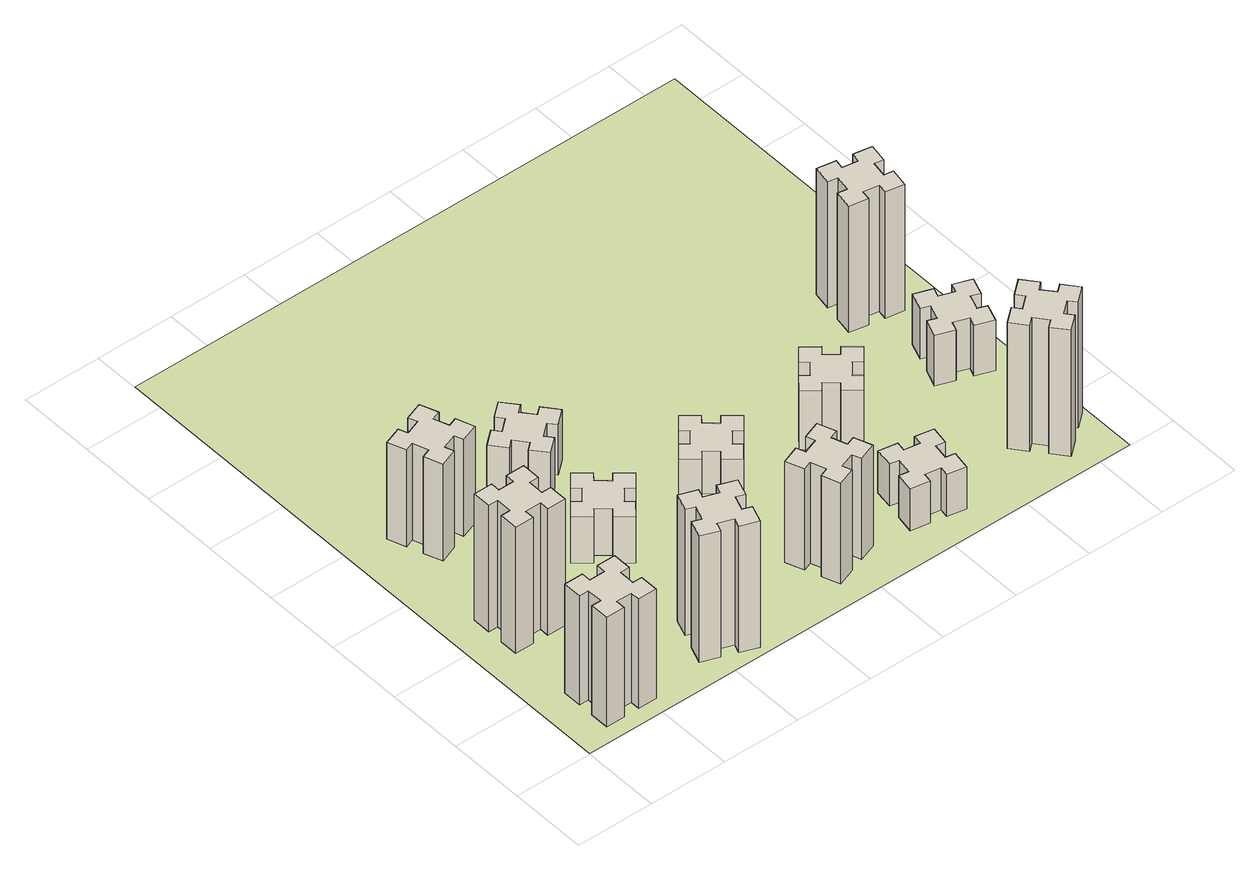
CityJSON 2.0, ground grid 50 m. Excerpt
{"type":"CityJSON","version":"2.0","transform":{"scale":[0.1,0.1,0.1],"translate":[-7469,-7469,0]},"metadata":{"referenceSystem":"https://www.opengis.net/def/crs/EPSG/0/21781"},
"CityObjects":{
"building1":{"type":"Building","attributes":{"class":"1000","function":"1000","usage":"1000","yearOfConstruction":2016,"roofType":"1000","measuredHeight":78,"storeysAboveGround":30,"storeysBelowGround":0},"geometry":[{"type":"Solid","lod":"1","boundaries":[[[[0,1,2,3,4,5,6,7,8,9,10,11,12,13,14,15,16,17,18,19]],[[17,16,20,21]],[[16,15,22,20]],[[15,14,23,22]],[[14,13,24,23]],[[13,12,25,24]],[[12,11,26,25]],[[11,10,27,26]],[[10,9,28,27]],[[9,8,29,28]],[[8,7,30,29]],[[7,6,31,30]],[[6,5,32,31]],[[5,4,33,32]],[[4,3,34,33]],[[3,2,35,34]],[[2,1,36,35]],[[1,0,37,36]],[[0,19,38,37]],[[19,18,39,38]],[[18,17,21,39]],[[24,25,26,27,28,29,30,31,32,33,34,35,36,37,38,39,21,20,22,23]]]]}]},
"building2":{"type":"Building","attributes":{"class":"1000","function":"1000","usage":"1000","yearOfConstruction":2016,"roofType":"1000","measuredHeight":90,"storeysAboveGround":30,"storeysBelowGround":0},"geometry":[{"type":"Solid","lod":"1","boundaries":[[[[40,41,42,43,44,45,46,47,48,49,50,51,52,53,54,55,56,57,58,59]],[[57,56,60,61]],[[56,55,62,60]],[[55,54,63,62]],[[54,53,64,63]],[[53,52,65,64]],[[52,51,66,65]],[[51,50,67,66]],[[50,49,68,67]],[[49,48,69,68]],[[48,47,70,69]],[[47,46,71,70]],[[46,45,72,71]],[[45,44,73,72]],[[44,43,74,73]],[[43,42,75,74]],[[42,41,76,75]],[[41,40,77,76]],[[40,59,78,77]],[[59,58,79,78]],[[58,57,61,79]],[[64,65,66,67,68,69,70,71,72,73,74,75,76,77,78,79,61,60,62,63]]]]}]},
"building3":{"type":"Building","attributes":{"class":"1000","function":"1000","usage":"1000","yearOfConstruction":2016,"roofType":"1000","measuredHeight":69,"storeysAboveGround":30,"storeysBelowGround":0},"geometry":[{"type":"Solid","lod":"1","boundaries":[[[[80,81,82,83,84,85,86,87,88,89,90,91,92,93,94,95,96,97,98,99]],[[97,96,100,101]],[[96,95,102,100]],[[95,94,103,102]],[[94,93,104,103]],[[93,92,105,104]],[[92,91,106,105]],[[91,90,107,106]],[[90,89,108,107]],[[89,88,109,108]],[[88,87,110,109]],[[87,86,111,110]],[[86,85,112,111]],[[85,84,113,112]],[[84,83,114,113]],[[83,82,115,114]],[[82,81,116,115]],[[81,80,117,116]],[[80,99,118,117]],[[99,98,119,118]],[[98,97,101,119]],[[104,105,106,107,108,109,110,111,112,113,114,115,116,117,118,119,101,100,102,103]]]]}]},
"building4":{"type":"Building","attributes":{"class":"1000","function":"1000","usage":"1000","yearOfConstruction":2016,"roofType":"1000","measuredHeight":90,"storeysAboveGround":30,"storeysBelowGround":0},"geometry":[{"type":"Solid","lod":"1","boundaries":[[[[120,121,122,123,124,125,126,127,128,129,130,131,132,133,134,135,136,137,138,139]],[[137,136,140,141]],[[136,135,142,140]],[[135,134,143,142]],[[134,133,144,143]],[[133,132,145,144]],[[132,131,146,145]],[[131,130,147,146]],[[130,129,148,147]],[[129,128,149,148]],[[128,127,150,149]],[[127,126,151,150]],[[126,125,152,151]],[[125,124,153,152]],[[124,123,154,153]],[[123,122,155,154]],[[122,121,156,155]],[[121,120,157,156]],[[120,139,158,157]],[[139,138,159,158]],[[138,137,141,159]],[[144,145,146,147,148,149,150,151,152,153,154,155,156,157,158,159,141,140,142,143]]]]}]},
"building5":{"type":"Building","attributes":{"class":"1000","function":"1000","usage":"1000","yearOfConstruction":2016,"roofType":"1000","measuredHeight":33,"storeysAboveGround":30,"storeysBelowGround":0},"geometry":[{"type":"Solid","lod":"1","boundaries":[[[[160,161,162,163,164,165,166,167,168,169,170,171,172,173,174,175,176,177,178,179]],[[177,176,180,181]],[[176,175,182,180]],[[175,174,183,182]],[[174,173,184,183]],[[173,172,185,184]],[[172,171,186,185]],[[171,170,187,186]],[[170,169,188,187]],[[169,168,189,188]],[[168,167,190,189]],[[167,166,191,190]],[[166,165,192,191]],[[165,164,193,192]],[[164,163,194,193]],[[163,162,195,194]],[[162,161,196,195]],[[161,160,197,196]],[[160,179,198,197]],[[179,178,199,198]],[[178,177,181,199]],[[184,185,186,187,188,189,190,191,192,193,194,195,196,197,198,199,181,180,182,183]]]]}]},
"building6":{"type":"Building","attributes":{"class":"1000","function":"1000","usage":"1000","yearOfConstruction":2016,"roofType":"1000","measuredHeight":36,"storeysAboveGround":30,"storeysBelowGround":0},"geometry":[{"type":"Solid","lod":"1","boundaries":[[[[200,201,202,203,204,205,206,207,208,209,210,211,212,213,214,215,216,217,218,219]],[[217,216,220,221]],[[216,215,222,220]],[[215,214,223,222]],[[214,213,224,223]],[[213,212,225,224]],[[212,211,226,225]],[[211,210,227,226]],[[210,209,228,227]],[[209,208,229,228]],[[208,207,230,229]],[[207,206,231,230]],[[206,205,232,231]],[[205,204,233,232]],[[204,203,234,233]],[[203,202,235,234]],[[202,201,236,235]],[[201,200,237,236]],[[200,219,238,237]],[[219,218,239,238]],[[218,217,221,239]],[[224,225,226,227,228,229,230,231,232,233,234,235,236,237,238,239,221,220,222,223]]]]}]},
"building7":{"type":"Building","attributes":{"class":"1000","function":"1000","usage":"1000","yearOfConstruction":2016,"roofType":"1000","measuredHeight":72,"storeysAboveGround":30,"storeysBelowGround":0},"geometry":[{"type":"Solid","lod":"1","boundaries":[[[[240,241,242,243,244,245,246,247,248,249,250,251,252,253,254,255,256,257,258,259]],[[257,256,260,261]],[[256,255,262,260]],[[255,254,263,262]],[[254,253,264,263]],[[253,252,265,264]],[[252,251,266,265]],[[251,250,267,266]],[[250,249,268,267]],[[249,248,269,268]],[[248,247,270,269]],[[247,246,271,270]],[[246,245,272,271]],[[245,244,273,272]],[[244,243,274,273]],[[243,242,275,274]],[[242,241,276,275]],[[241,240,277,276]],[[240,259,278,277]],[[259,258,279,278]],[[258,257,261,279]],[[264,265,266,267,268,269,270,271,272,273,274,275,276,277,278,279,261,260,262,263]]]]}]},
"building8":{"type":"Building","attributes":{"class":"1000","function":"1000","usage":"1000","yearOfConstruction":2016,"roofType":"1000","measuredHeight":30,"storeysAboveGround":30,"storeysBelowGround":0},"geometry":[{"type":"Solid","lod":"1","boundaries":[[[[280,281,282,283,284,285,286,287,288,289,290,291,292,293,294,295,296,297,298,299]],[[297,296,300,301]],[[296,295,302,300]],[[295,294,303,302]],[[294,293,304,303]],[[293,292,305,304]],[[292,291,306,305]],[[291,290,307,306]],[[290,289,308,307]],[[289,288,309,308]],[[288,287,310,309]],[[287,286,311,310]],[[286,285,312,311]],[[285,284,313,312]],[[284,283,314,313]],[[283,282,315,314]],[[282,281,316,315]],[[281,280,317,316]],[[280,299,318,317]],[[299,298,319,318]],[[298,297,301,319]],[[304,305,306,307,308,309,310,311,312,313,314,315,316,317,318,319,301,300,302,303]]]]}]},
"building9":{"type":"Building","attributes":{"class":"1000","function":"1000","usage":"1000","yearOfConstruction":2016,"roofType":"1000","measuredHeight":30,"storeysAboveGround":30,"storeysBelowGround":0},"geometry":[{"type":"Solid","lod":"1","boundaries":[[[[320,321,322,323,324,325,326,327,328,329,330,331,332,333,334,335,336,337,338,339]],[[337,336,340,341]],[[336,335,342,340]],[[335,334,343,342]],[[334,333,344,343]],[[333,332,345,344]],[[332,331,346,345]],[[331,330,347,346]],[[330,329,348,347]],[[329,328,349,348]],[[328,327,350,349]],[[327,326,351,350]],[[326,325,352,351]],[[325,324,353,352]],[[324,323,354,353]],[[323,322,355,354]],[[322,321,356,355]],[[321,320,357,356]],[[320,339,358,357]],[[339,338,359,358]],[[338,337,341,359]],[[344,345,346,347,348,349,350,351,352,353,354,355,356,357,358,359,341,340,342,343]]]]}]},
"building10":{"type":"Building","attributes":{"class":"1000","function":"1000","usage":"1000","yearOfConstruction":2016,"roofType":"1000","measuredHeight":42,"storeysAboveGround":30,"storeysBelowGround":0},"geometry":[{"type":"Solid","lod":"1","boundaries":[[[[360,361,362,363,364,365,366,367,368,369,370,371,372,373,374,375,376,377,378,379]],[[377,376,380,381]],[[376,375,382,380]],[[375,374,383,382]],[[374,373,384,383]],[[373,372,385,384]],[[372,371,386,385]],[[371,370,387,386]],[[370,369,388,387]],[[369,368,389,388]],[[368,367,390,389]],[[367,366,391,390]],[[366,365,392,391]],[[365,364,393,392]],[[364,363,394,393]],[[363,362,395,394]],[[362,361,396,395]],[[361,360,397,396]],[[360,379,398,397]],[[379,378,399,398]],[[378,377,381,399]],[[384,385,386,387,388,389,390,391,392,393,394,395,396,397,398,399,381,380,382,383]]]]}]},
"building11":{"type":"Building","attributes":{"class":"1000","function":"1000","usage":"1000","yearOfConstruction":2016,"roofType":"1000","measuredHeight":90,"storeysAboveGround":30,"storeysBelowGround":0},"geometry":[{"type":"Solid","lod":"1","boundaries":[[[[400,401,402,403,404,405,406,407,408,409,410,411,412,413,414,415,416,417,418,419]],[[417,416,420,421]],[[416,415,422,420]],[[415,414,423,422]],[[414,413,424,423]],[[413,412,425,424]],[[412,411,426,425]],[[411,410,427,426]],[[410,409,428,427]],[[409,408,429,428]],[[408,407,430,429]],[[407,406,431,430]],[[406,405,432,431]],[[405,404,433,432]],[[404,403,434,433]],[[403,402,435,434]],[[402,401,436,435]],[[401,400,437,436]],[[400,419,438,437]],[[419,418,439,438]],[[418,417,421,439]],[[424,425,426,427,428,429,430,431,432,433,434,435,436,437,438,439,421,420,422,423]]]]}]},
"building12":{"type":"Building","attributes":{"class":"1000","function":"1000","usage":"1000","yearOfConstruction":2016,"roofType":"1000","measuredHeight":36,"storeysAboveGround":30,"storeysBelowGround":0},"geometry":[{"type":"Solid","lod":"1","boundaries":[[[[440,441,442,443,444,445,446,447,448,449,450,451,452,453,454,455,456,457,458,459]],[[457,456,460,461]],[[456,455,462,460]],[[455,454,463,462]],[[454,453,464,463]],[[453,452,465,464]],[[452,451,466,465]],[[451,450,467,466]],[[450,449,468,467]],[[449,448,469,468]],[[448,447,470,469]],[[447,446,471,470]],[[446,445,472,471]],[[445,444,473,472]],[[444,443,474,473]],[[443,442,475,474]],[[442,441,476,475]],[[441,440,477,476]],[[440,459,478,477]],[[459,458,479,478]],[[458,457,461,479]],[[464,465,466,467,468,469,470,471,472,473,474,475,476,477,478,479,461,460,462,463]]]]}]},
"building13":{"type":"Building","attributes":{"class":"1000","function":"1000","usage":"1000","yearOfConstruction":2016,"roofType":"1000","measuredHeight":90,"storeysAboveGround":30,"storeysBelowGround":0},"geometry":[{"type":"Solid","lod":"1","boundaries":[[[[480,481,482,483,484,485,486,487,488,489,490,491,492,493,494,495,496,497,498,499]],[[497,496,500,501]],[[496,495,502,500]],[[495,494,503,502]],[[494,493,504,503]],[[493,492,505,504]],[[492,491,506,505]],[[491,490,507,506]],[[490,489,508,507]],[[489,488,509,508]],[[488,487,510,509]],[[487,486,511,510]],[[486,485,512,511]],[[485,484,513,512]],[[484,483,514,513]],[[483,482,515,514]],[[482,481,516,515]],[[481,480,517,516]],[[480,499,518,517]],[[499,498,519,518]],[[498,497,501,519]],[[504,505,506,507,508,509,510,511,512,513,514,515,516,517,518,519,501,500,502,503]]]]}]},
"landuse1":{"type":"LandUse","attributes":{"name":"plot1","function":"1010"},"geometry":[{"type":"MultiSurface","lod":"1","boundaries":[[[520,521,522,523]]]}]}
},
"vertices":[
[265,325,0],[265,225,0],[205,225,0],[205,105,0],[325,105,0],[325,165,0],[425,165,0],[425,105,0],[545,105,0],[545,225,0],[485,225,0],[485,325,0],[545,325,0],[545,445,0],[425,445,0],[425,385,0],[325,385,0],[325,445,0],[205,445,0],[205,325,0],[325,385,780],[325,445,780],[425,385,780],[425,445,780],[545,445,780],[545,325,780],[485,325,780],[485,225,780],[545,225,780],[545,105,780],[425,105,780],[425,165,780],[325,165,780],[325,105,780],[205,105,780],[205,225,780],[265,225,780],[265,325,780],[205,325,780],[205,445,780],
[265,1065,0],[265,965,0],[205,965,0],[205,845,0],[325,845,0],[325,905,0],[425,905,0],[425,845,0],[545,845,0],[545,965,0],[485,965,0],[485,1065,0],[545,1065,0],[545,1185,0],[425,1185,0],[425,1125,0],[325,1125,0],[325,1185,0],[205,1185,0],[205,1065,0],[325,1125,900],[325,1185,900],[425,1125,900],[425,1185,900],[545,1185,900],[545,1065,900],[485,1065,900],[485,965,900],[545,965,900],[545,845,900],[425,845,900],[425,905,900],[325,905,900],[325,845,900],[205,845,900],[205,965,900],[265,965,900],[265,1065,900],[205,1065,900],[205,1185,900],
[466,1735,0],[560,1769,0],[580,1713,0],[693,1754,0],[652,1867,0],[596,1846,0],[562,1940,0],[618,1960,0],[577,2073,0],[464,2032,0],[485,1976,0],[391,1942,0],[370,1998,0],[257,1957,0],[299,1844,0],[355,1865,0],[389,1771,0],[333,1750,0],[374,1637,0],[487,1679,0],[389,1771,690],[333,1750,690],[355,1865,690],[299,1844,690],[257,1957,690],[370,1998,690],[391,1942,690],[485,1976,690],[464,2032,690],[577,2073,690],[618,1960,690],[562,1940,690],[596,1846,690],[652,1867,690],[693,1754,690],[580,1713,690],[560,1769,690],[466,1735,690],[487,1679,690],[374,1637,690],
[1029,360,0],[995,266,0],[939,287,0],[897,174,0],[1010,133,0],[1031,189,0],[1125,155,0],[1104,99,0],[1217,57,0],[1258,170,0],[1202,191,0],[1236,285,0],[1292,264,0],[1333,377,0],[1220,418,0],[1200,362,0],[1106,396,0],[1127,452,0],[1014,493,0],[973,380,0],[1106,396,900],[1127,452,900],[1200,362,900],[1220,418,900],[1333,377,900],[1292,264,900],[1236,285,900],[1202,191,900],[1258,170,900],[1217,57,900],[1104,99,900],[1125,155,900],[1031,189,900],[1010,133,900],[897,174,900],[939,287,900],[995,266,900],[1029,360,900],[973,380,900],[1014,493,900],
[1224,1267,0],[1148,1332,0],[1186,1378,0],[1094,1455,0],[1017,1363,0],[1063,1324,0],[999,1248,0],[953,1286,0],[876,1194,0],[968,1117,0],[1006,1163,0],[1083,1099,0],[1044,1053,0],[1136,976,0],[1213,1068,0],[1167,1106,0],[1232,1183,0],[1278,1144,0],[1355,1236,0],[1263,1313,0],[1232,1183,330],[1278,1144,330],[1167,1106,330],[1213,1068,330],[1136,976,330],[1044,1053,330],[1083,1099,330],[1006,1163,330],[968,1117,330],[876,1194,330],[953,1286,330],[999,1248,330],[1063,1324,330],[1017,1363,330],[1094,1455,330],[1186,1378,330],[1148,1332,330],[1224,1267,330],[1263,1313,330],[1355,1236,330],
[1083,1972,0],[1006,1907,0],[968,1953,0],[876,1876,0],[953,1784,0],[999,1823,0],[1063,1746,0],[1017,1708,0],[1094,1616,0],[1186,1693,0],[1148,1739,0],[1224,1803,0],[1263,1757,0],[1355,1834,0],[1278,1926,0],[1232,1888,0],[1167,1964,0],[1213,2003,0],[1136,2095,0],[1044,2018,0],[1167,1964,360],[1213,2003,360],[1232,1888,360],[1278,1926,360],[1355,1834,360],[1263,1757,360],[1224,1803,360],[1148,1739,360],[1186,1693,360],[1094,1616,360],[1017,1708,360],[1063,1746,360],[999,1823,360],[953,1784,360],[876,1876,360],[968,1953,360],[1006,1907,360],[1083,1972,360],[1044,2018,360],[1136,2095,360],
[1965,496,0],[1871,462,0],[1850,518,0],[1737,477,0],[1779,364,0],[1835,385,0],[1869,291,0],[1813,270,0],[1854,157,0],[1967,199,0],[1946,255,0],[2040,289,0],[2060,233,0],[2173,274,0],[2132,387,0],[2076,366,0],[2042,460,0],[2098,480,0],[2057,593,0],[1944,552,0],[2042,460,720],[2098,480,720],[2076,366,720],[2132,387,720],[2173,274,720],[2060,233,720],[2040,289,720],[1946,255,720],[1967,199,720],[1854,157,720],[1813,270,720],[1869,291,720],[1835,385,720],[1779,364,720],[1737,477,720],[1850,518,720],[1871,462,720],[1965,496,720],[1944,552,720],[2057,593,720],
[1746,1163,0],[1823,1099,0],[1784,1053,0],[1876,976,0],[1953,1068,0],[1907,1106,0],[1972,1183,0],[2018,1144,0],[2095,1236,0],[2003,1313,0],[1964,1267,0],[1888,1332,0],[1926,1378,0],[1834,1455,0],[1757,1363,0],[1803,1324,0],[1739,1248,0],[1693,1286,0],[1616,1194,0],[1708,1117,0],[1739,1248,300],[1693,1286,300],[1803,1324,300],[1757,1363,300],[1834,1455,300],[1926,1378,300],[1888,1332,300],[1964,1267,300],[2003,1313,300],[2095,1236,300],[2018,1144,300],[1972,1183,300],[1907,1106,300],[1953,1068,300],[1876,976,300],[1784,1053,300],[1823,1099,300],[1746,1163,300],[1708,1117,300],[1616,1194,300],
[2496,444,0],[2478,345,0],[2419,356,0],[2398,237,0],[2517,217,0],[2527,276,0],[2625,258,0],[2615,199,0],[2733,178,0],[2754,297,0],[2695,307,0],[2712,405,0],[2771,395,0],[2792,513,0],[2674,534,0],[2664,475,0],[2565,492,0],[2576,551,0],[2457,572,0],[2437,454,0],[2565,492,300],[2576,551,300],[2664,475,300],[2674,534,300],[2792,513,300],[2771,395,300],[2712,405,300],[2695,307,300],[2754,297,300],[2733,178,300],[2615,199,300],[2625,258,300],[2527,276,300],[2517,217,300],[2398,237,300],[2419,356,300],[2478,345,300],[2496,444,300],[2437,454,300],[2457,572,300],
[2647,1006,0],[2712,1083,0],[2758,1044,0],[2835,1136,0],[2743,1213,0],[2704,1167,0],[2628,1232,0],[2666,1278,0],[2574,1355,0],[2497,1263,0],[2543,1224,0],[2479,1148,0],[2433,1186,0],[2356,1094,0],[2448,1017,0],[2486,1063,0],[2563,999,0],[2524,953,0],[2616,876,0],[2693,968,0],[2563,999,420],[2524,953,420],[2486,1063,420],[2448,1017,420],[2356,1094,420],[2433,1186,420],[2479,1148,420],[2543,1224,420],[2497,1263,420],[2574,1355,420],[2666,1278,420],[2628,1232,420],[2704,1167,420],[2743,1213,420],[2835,1136,420],[2758,1044,420],[2712,1083,420],[2647,1006,420],[2693,968,420],[2616,876,420],
[3468,259,0],[3544,323,0],[3583,277,0],[3675,354,0],[3598,446,0],[3552,408,0],[3487,484,0],[3533,523,0],[3456,615,0],[3364,538,0],[3403,492,0],[3326,427,0],[3288,473,0],[3196,396,0],[3273,304,0],[3319,343,0],[3383,266,0],[3337,228,0],[3414,136,0],[3506,213,0],[3383,266,900],[3337,228,900],[3319,343,900],[3273,304,900],[3196,396,900],[3288,473,900],[3326,427,900],[3403,492,900],[3364,538,900],[3456,615,900],[3533,523,900],[3487,484,900],[3552,408,900],[3598,446,900],[3675,354,900],[3583,277,900],[3544,323,900],[3468,259,900],[3506,213,900],[3414,136,900],
[3351,1029,0],[3445,995,0],[3424,939,0],[3537,897,0],[3578,1010,0],[3522,1031,0],[3556,1125,0],[3612,1104,0],[3653,1217,0],[3540,1258,0],[3520,1202,0],[3426,1236,0],[3447,1292,0],[3334,1333,0],[3293,1220,0],[3349,1200,0],[3315,1106,0],[3259,1127,0],[3217,1014,0],[3330,973,0],[3315,1106,360],[3259,1127,360],[3349,1200,360],[3293,1220,360],[3334,1333,360],[3447,1292,360],[3426,1236,360],[3520,1202,360],[3540,1258,360],[3653,1217,360],[3612,1104,360],[3556,1125,360],[3522,1031,360],[3578,1010,360],[3537,897,360],[3424,939,360],[3445,995,360],[3351,1029,360],[3330,973,360],[3217,1014,360],
[3267,1656,0],[3365,1638,0],[3355,1579,0],[3473,1558,0],[3494,1677,0],[3435,1687,0],[3452,1785,0],[3511,1775,0],[3532,1893,0],[3414,1914,0],[3404,1855,0],[3305,1872,0],[3316,1931,0],[3197,1952,0],[3177,1834,0],[3236,1824,0],[3218,1725,0],[3159,1736,0],[3138,1617,0],[3257,1597,0],[3218,1725,900],[3159,1736,900],[3236,1824,900],[3177,1834,900],[3197,1952,900],[3316,1931,900],[3305,1872,900],[3404,1855,900],[3414,1914,900],[3532,1893,900],[3511,1775,900],[3452,1785,900],[3435,1687,900],[3494,1677,900],[3473,1558,900],[3355,1579,900],[3365,1638,900],[3267,1656,900],[3257,1597,900],[3138,1617,900],
[5,3705,0],[3705,3705,0],[3705,5,0],[5,5,0]
]}
